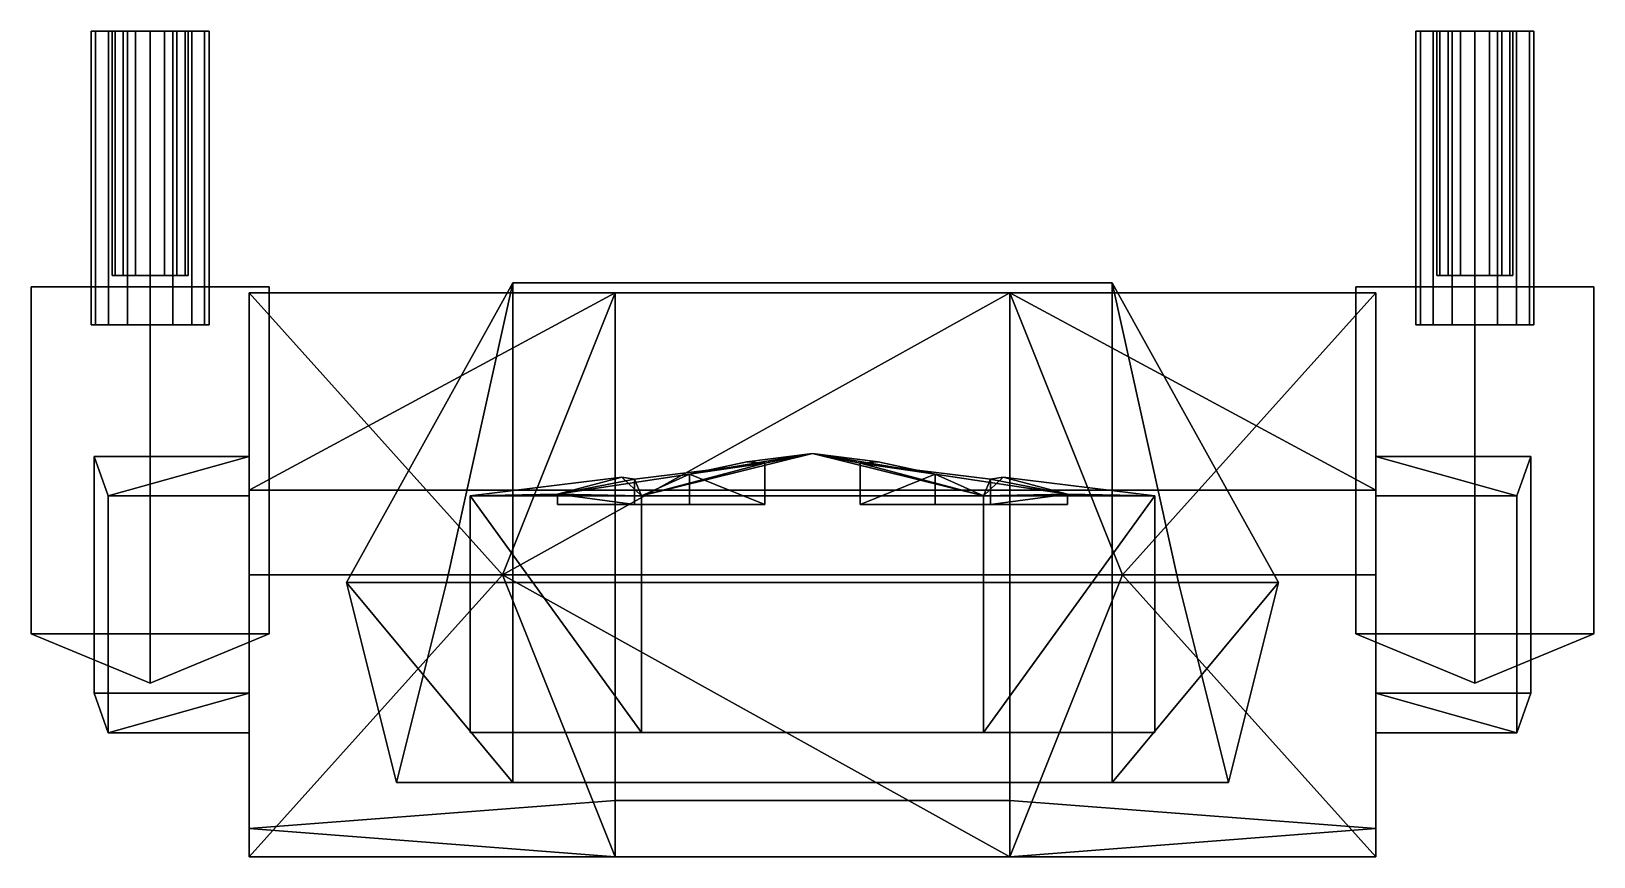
# Model space of a CAD drawing. Extents: x -3.88 to 3.88, y -2.05 to 2.05.
import ezdxf

# ---------------------------------------------------------------- set-up
doc = ezdxf.new("R2010")
doc.units = 0
for name, color, linetype in [('Cube1', 15, 'CONTINUOUS'), ('Cube2', 15, 'CONTINUOUS'), ('Cylinder', 15, 'CONTINUOUS'), ('Cylinder1', 15, 'CONTINUOUS'), ('Cylinder2', 15, 'CONTINUOUS'), ('Cylinder4', 15, 'CONTINUOUS'), ('Cylinder6', 15, 'CONTINUOUS'), ('LowerBody', 15, 'CONTINUOUS'), ('RUArm', 15, 'CONTINUOUS')]:
    doc.layers.add(name, color=color, linetype=linetype)

msp = doc.modelspace()

# ---------------------------------------------------------------- linework, layer by layer
at = {"layer": 'Cube1', "color": 0}
for points in [[(-2.800579, -0.649972, -0.087523), (-2.800578, 0.750323, 0.271178), (-2.800579, -0.229881, 0.983697)], [(-0.980193, 0.750323, 0.271181), (-2.800579, -0.229881, 0.983697), (-2.800578, 0.750323, 0.271178)], [(-2.800579, -0.229881, 0.983697), (-0.980193, 0.750323, 0.271181), (-0.980194, -0.229881, 0.563614)], [(-2.800578, 0.750323, 0.271178), (-2.800579, -0.649972, -0.087523), (-1.540313, -0.649969, -1.104392)], [(-0.980193, 0.750323, 0.271181), (-2.800578, 0.750323, 0.271178), (-1.540313, -0.649969, -1.104392)], [(0.980222, 0.750323, 0.271185), (-0.980193, 0.750323, 0.271181), (-1.540313, -0.649969, -1.104392)], [(1.54034, -0.64997, -1.104386), (0.980222, 0.750323, 0.271185), (-1.540313, -0.649969, -1.104392)], [(0.980221, -0.229881, 0.563618), (-0.980194, -0.229881, 0.563614), (-0.980193, 0.750323, 0.271181), (0.980222, 0.750323, 0.271185)], [(0.980222, 0.750323, 0.271185), (2.800606, -0.229881, 0.983708), (0.980221, -0.229881, 0.563618)], [(2.800606, -0.229881, 0.983708), (0.980222, 0.750323, 0.271185), (2.800607, 0.750323, 0.271189)], [(2.800607, 0.750323, 0.271189), (0.980222, 0.750323, 0.271185), (1.54034, -0.64997, -1.104386)], [(1.54034, -0.64997, -1.104386), (2.800606, -0.64997, -0.087512), (2.800607, 0.750323, 0.271189)], [(2.800606, -0.64997, -0.087512), (2.800606, -0.229881, 0.983708), (2.800607, 0.750323, 0.271189)], [(-2.80058, -1.910236, 0.983697), (-2.800579, -0.649972, -0.087523), (-2.800579, -0.229881, 0.983697)], [(-0.980194, -0.229881, 0.563614), (-0.980195, -1.770207, 0.349459), (-2.80058, -1.910236, 0.983697), (-2.800579, -0.229881, 0.983697)], [(-0.980195, -1.770207, 0.349459), (-0.980194, -0.229881, 0.563614), (0.980221, -0.229881, 0.563618), (0.98022, -1.770207, 0.349463)], [(0.980221, -0.229881, 0.563618), (2.800606, -0.229881, 0.983708), (2.800605, -1.910236, 0.983708), (0.98022, -1.770207, 0.349463)], [(2.800605, -1.910236, 0.983708), (2.800606, -0.229881, 0.983708), (2.800606, -0.64997, -0.087512)], [(-1.540313, -0.649969, -1.104392), (-2.800579, -0.649972, -0.087523), (-2.80058, -2.050266, -0.41659)], [(-0.980195, -2.050266, -0.416587), (-1.540313, -0.649969, -1.104392), (-2.80058, -2.050266, -0.41659)], [(-2.80058, -2.050266, -0.41659), (-2.800579, -0.649972, -0.087523), (-2.80058, -1.910236, 0.983697)], [(0.98022, -2.050266, -0.416583), (-1.540313, -0.649969, -1.104392), (-0.980195, -2.050266, -0.416587)], [(1.54034, -0.64997, -1.104386), (-1.540313, -0.649969, -1.104392), (0.98022, -2.050266, -0.416583)], [(2.800605, -2.050266, -0.41658), (1.54034, -0.64997, -1.104386), (0.98022, -2.050266, -0.416583)], [(2.800605, -2.050266, -0.41658), (2.800606, -0.64997, -0.087512), (1.54034, -0.64997, -1.104386)], [(2.800605, -2.050266, -0.41658), (2.800605, -1.910236, 0.983708), (2.800606, -0.64997, -0.087512)], [(-0.980195, -1.770207, 0.349459), (-0.980195, -2.050266, -0.416587), (-2.80058, -1.910236, 0.983697)], [(-0.980195, -1.770207, 0.349459), (0.98022, -1.770207, 0.349463), (0.98022, -2.050266, -0.416583), (-0.980195, -2.050266, -0.416587)], [(0.98022, -1.770207, 0.349463), (2.800605, -1.910236, 0.983708), (0.98022, -2.050266, -0.416583)], [(-2.80058, -2.050266, -0.41659), (-2.80058, -1.910236, 0.983697), (-0.980195, -2.050266, -0.416587)], [(2.800605, -2.050266, -0.41658), (0.98022, -2.050266, -0.416583), (2.800605, -1.910236, 0.983708)]]:
    msp.add_3dface(points, dxfattribs=at)
at = {"layer": 'Cube2', "color": 0}
for points in [[(-2.800581, -0.061856, -1.389811), (-3.570744, -0.061856, -1.389812), (-3.570744, -1.238106, -1.389812), (-2.800581, -1.238106, -1.389811)], [(-3.570744, -0.061856, -1.389812), (-2.800581, -0.061856, -1.389811), (-3.500729, -0.257898, 0.352584)], [(-3.500729, -0.257898, 0.352584), (-3.50073, -1.434148, 0.352584), (-3.570744, -1.238106, -1.389812), (-3.570744, -0.061856, -1.389812)], [(-2.800581, -0.257898, 1.193742), (-3.500729, -0.257898, 0.352584), (-2.800581, -0.061856, -1.389811)], [(-2.800581, -1.434148, 1.193743), (-2.800581, -0.257898, 1.193742), (-2.800581, -0.061856, -1.389811), (-2.800581, -1.238106, -1.389811)], [(-2.800581, -1.434148, 1.193743), (-3.50073, -1.434148, 0.352584), (-3.500729, -0.257898, 0.352584), (-2.800581, -0.257898, 1.193742)], [(-2.800581, -1.238106, -1.389811), (-3.570744, -1.238106, -1.389812), (-3.50073, -1.434148, 0.352584)], [(-3.50073, -1.434148, 0.352584), (-2.800581, -1.434148, 1.193743), (-2.800581, -1.238106, -1.389811)]]:
    msp.add_3dface(points, dxfattribs=at)
at = {"layer": 'Cylinder', "color": 0}
for points in [[(-0.850729, -0.257313, 0.563616), (0.850758, -0.257313, 0.563619), (0.000014, -0.047844, 0.780664)], [(0.850758, -0.257313, 1.550859), (-0.850729, -0.257313, 1.550855), (0.000014, -0.047844, 0.780664)], [(-1.701466, -1.432505, 0.773659), (-0.85073, -1.432508, 0.416585), (-0.850729, -0.257313, 0.563616), (-1.701473, -0.257312, 0.983719)], [(-0.850729, -0.257313, 1.550855), (-0.85073, -1.432509, 1.715596), (-1.701473, -0.257312, 0.983719)], [(-1.701466, -1.432505, 0.773659), (-1.701473, -0.257312, 0.983719), (-0.85073, -1.432509, 1.715596)], [(-0.85073, -1.432508, 0.416585), (0.850757, -1.432508, 0.416589), (0.850758, -0.257313, 0.563619), (-0.850729, -0.257313, 0.563616)], [(0.850757, -1.43251, 1.7156), (-0.85073, -1.432509, 1.715596), (-0.850729, -0.257313, 1.550855), (0.850758, -0.257313, 1.550859)], [(0.850757, -1.432508, 0.416589), (1.701501, -1.432508, 0.773665), (1.701501, -0.257313, 0.983725), (0.850758, -0.257313, 0.563619)], [(0.850758, -0.257313, 1.550859), (1.701501, -0.257313, 0.983725), (0.850757, -1.43251, 1.7156)], [(1.701501, -1.432508, 0.773665), (0.850757, -1.43251, 1.7156), (1.701501, -0.257313, 0.983725)], [(-1.701466, -1.432505, 0.773659), (1.701501, -1.432508, 0.773665), (-0.85073, -1.432508, 0.416585)], [(0.850757, -1.43251, 1.7156), (1.701501, -1.432508, 0.773665), (-1.701466, -1.432505, 0.773659)], [(-0.85073, -1.432509, 1.715596), (0.850757, -1.43251, 1.7156), (-1.701466, -1.432505, 0.773659)], [(1.701501, -1.432508, 0.773665), (0.850757, -1.432508, 0.416589), (-0.85073, -1.432508, 0.416585)]]:
    msp.add_3dface(points, dxfattribs=at)
at = {"layer": 'Cylinder', "color": 4}
for points in [[(0.000014, -0.047844, 0.780664), (-0.236965, -0.095273, 0.753418), (-0.850729, -0.257313, 0.563616)], [(-0.850729, -0.257313, 1.550855), (-0.610629, -0.150333, 1.027916), (0.000014, -0.047844, 0.780664)], [(-0.610629, -0.150333, 1.027916), (-0.327213, -0.088129, 0.819715), (0.000014, -0.047844, 0.780664)], [(-0.327213, -0.088129, 0.819715), (-0.236965, -0.095273, 0.753418), (0.000014, -0.047844, 0.780664)], [(-0.850729, -0.257313, 1.550855), (-1.267537, -0.248845, 1.218937), (-0.610629, -0.150333, 1.027916)], [(-1.267537, -0.299946, 1.218937), (-0.610629, -0.299946, 1.027916), (-0.610629, -0.150333, 1.027916), (-1.267537, -0.248845, 1.218937)], [(-0.885307, -0.175499, 0.829548), (-0.850729, -0.257313, 0.563616), (-0.236965, -0.095273, 0.753418)], [(-0.236966, -0.299946, 0.753418), (-0.885307, -0.299946, 0.829548), (-0.885307, -0.175499, 0.829548), (-0.236965, -0.095273, 0.753418)], [(-0.327213, -0.088129, 0.819715), (-0.610629, -0.150333, 1.027916), (-0.236965, -0.095273, 0.753418)], [(-0.236965, -0.095273, 0.753418), (-0.610629, -0.150333, 1.027916), (-0.236966, -0.299946, 0.753418)], [(-0.610629, -0.150333, 1.027916), (-0.610629, -0.299946, 1.027916), (-0.236966, -0.299946, 0.753418)], [(0.326876, -0.088084, 0.819673), (0.236688, -0.095224, 0.753419), (0.610352, -0.150301, 1.027919)], [(0.88503, -0.299946, 0.829552), (0.236688, -0.299946, 0.753419), (0.236688, -0.095224, 0.753419), (0.88503, -0.175449, 0.829552)], [(0.236688, -0.095224, 0.753419), (0.236688, -0.299946, 0.753419), (0.610352, -0.150301, 1.027919)], [(0.610352, -0.150301, 1.027919), (0.236688, -0.299946, 0.753419), (0.610351, -0.299946, 1.027919)], [(0.610351, -0.299946, 1.027919), (1.267259, -0.299946, 1.218942), (1.267259, -0.248813, 1.218942), (0.610352, -0.150301, 1.027919)], [(-1.701473, -0.257312, 0.983719), (-0.850729, -0.257313, 0.563616), (-0.948427, -0.164606, 0.893851)], [(-1.267537, -0.248845, 1.218937), (-1.701473, -0.257312, 0.983719), (-0.948427, -0.164606, 0.893851)], [(-0.948427, -0.164606, 0.893851), (-0.885307, -0.175499, 0.829548), (-1.267537, -0.248845, 1.218937)], [(-0.885307, -0.175499, 0.829548), (-0.885307, -0.299946, 0.829548), (-1.267537, -0.248845, 1.218937)], [(-0.948427, -0.164606, 0.893851), (-0.850729, -0.257313, 0.563616), (-0.885307, -0.175499, 0.829548)], [(0.948109, -0.164563, 0.893813), (1.267259, -0.248813, 1.218942), (0.88503, -0.175449, 0.829552)], [(0.88503, -0.175449, 0.829552), (1.267259, -0.248813, 1.218942), (0.88503, -0.299946, 0.829552)], [(-0.850729, -0.257313, 1.550855), (-1.701473, -0.257312, 0.983719), (-1.267537, -0.248845, 1.218937)], [(-1.267537, -0.248845, 1.218937), (-0.885307, -0.299946, 0.829548), (-1.267537, -0.299946, 1.218937)], [(1.267259, -0.248813, 1.218942), (1.267259, -0.299946, 1.218942), (0.88503, -0.299946, 0.829552)]]:
    msp.add_3dface(points, dxfattribs=at)
at = {"layer": 'Cylinder', "color": 1}
for points in [[(0.610352, -0.150301, 1.027919), (0.000014, -0.047844, 0.780664), (0.326876, -0.088084, 0.819673)], [(0.850758, -0.257313, 1.550859), (0.000014, -0.047844, 0.780664), (0.610352, -0.150301, 1.027919)], [(0.000014, -0.047844, 0.780664), (0.850758, -0.257313, 0.563619), (0.236688, -0.095224, 0.753419)], [(0.326876, -0.088084, 0.819673), (0.000014, -0.047844, 0.780664), (0.236688, -0.095224, 0.753419)], [(0.88503, -0.175449, 0.829552), (0.236688, -0.095224, 0.753419), (0.850758, -0.257313, 0.563619)], [(0.850758, -0.257313, 1.550859), (0.610352, -0.150301, 1.027919), (1.267259, -0.248813, 1.218942)], [(0.948109, -0.164563, 0.893813), (0.88503, -0.175449, 0.829552), (0.850758, -0.257313, 0.563619)], [(1.701501, -0.257313, 0.983725), (0.948109, -0.164563, 0.893813), (0.850758, -0.257313, 0.563619)], [(1.267259, -0.248813, 1.218942), (0.948109, -0.164563, 0.893813), (1.701501, -0.257313, 0.983725)], [(0.850758, -0.257313, 1.550859), (1.267259, -0.248813, 1.218942), (1.701501, -0.257313, 0.983725)]]:
    msp.add_3dface(points, dxfattribs=at)
at = {"layer": 'Cylinder', "color": 3}
msp.add_3dface([(-0.610629, -0.299946, 1.027916), (-1.267537, -0.299946, 1.218937), (-0.885307, -0.299946, 0.829548), (-0.236966, -0.299946, 0.753418)], dxfattribs=at)
at = {"layer": 'Cylinder', "color": 2}
msp.add_3dface([(1.267259, -0.299946, 1.218942), (0.610351, -0.299946, 1.027919), (0.236688, -0.299946, 0.753419), (0.88503, -0.299946, 0.829552)], dxfattribs=at)
at = {"layer": 'Cylinder1', "color": 0}
for points in [[(-3.883737, -0.942531, -1.389791), (-3.883736, 0.780574, -1.389791), (-2.700484, 0.780575, -1.389789), (-2.700485, -0.942531, -1.389789)], [(-3.292115, -1.187278, -2.187987), (-3.292107, 0.780573, -2.383995), (-3.883736, 0.780574, -1.389791), (-3.883737, -0.942531, -1.389791)], [(-3.292107, 0.780573, -2.383995), (-2.700484, 0.780575, -1.389789), (-3.883736, 0.780574, -1.389791)], [(-2.700485, -0.942531, -1.389789), (-2.700484, 0.780575, -1.389789), (-3.292107, 0.780573, -2.383995), (-3.292115, -1.187278, -2.187987)], [(-3.883737, -0.942531, -1.389791), (-2.700485, -0.942531, -1.389789), (-3.292115, -1.187278, -2.187987)]]:
    msp.add_3dface(points, dxfattribs=at)
at = {"layer": 'Cylinder2', "color": 0}
for points in [[(2.700485, -0.942523, -1.389779), (2.700488, 0.780576, -1.38977), (3.88374, 0.780578, -1.389768), (3.883736, -0.942523, -1.389777)], [(3.292106, -1.18727, -2.187975), (3.292117, 0.780576, -2.383974), (2.700488, 0.780576, -1.38977), (2.700485, -0.942523, -1.389779)], [(3.292117, 0.780576, -2.383974), (3.88374, 0.780578, -1.389768), (2.700488, 0.780576, -1.38977)], [(3.883736, -0.942523, -1.389777), (3.88374, 0.780578, -1.389768), (3.292117, 0.780576, -2.383974), (3.292106, -1.18727, -2.187975)], [(2.700485, -0.942523, -1.389779), (3.883736, -0.942523, -1.389777), (3.292106, -1.18727, -2.187975)]]:
    msp.add_3dface(points, dxfattribs=at)
at = {"layer": 'Cylinder4', "color": 0}
for points in [[(3.021865, 2.050266, -1.85097), (2.99954, 2.050266, -1.738733), (2.999541, 0.591435, -1.738733), (3.021866, 0.591435, -1.850969)], [(2.99954, 2.050266, -1.738733), (3.021865, 2.050266, -1.626497), (3.021866, 0.591435, -1.626497), (2.999541, 0.591435, -1.738733)], [(2.99954, 2.050266, -1.738733), (3.021865, 2.050266, -1.85097), (3.118638, 2.050266, -1.810885)], [(3.104286, 2.050266, -1.738733), (2.99954, 2.050266, -1.738733), (3.118638, 2.050266, -1.810885)], [(3.118638, 2.050266, -1.666581), (2.99954, 2.050266, -1.738733), (3.104286, 2.050266, -1.738733)], [(3.021865, 2.050266, -1.626497), (2.99954, 2.050266, -1.738733), (3.118638, 2.050266, -1.666581)], [(3.085442, 2.050266, -1.946119), (3.021865, 2.050266, -1.85097), (3.021866, 0.591435, -1.850969), (3.085442, 0.591435, -1.946119)], [(3.021865, 2.050266, -1.626497), (3.085442, 2.050266, -1.531347), (3.085442, 0.591435, -1.531348), (3.021866, 0.591435, -1.626497)], [(3.021865, 2.050266, -1.85097), (3.085442, 2.050266, -1.946119), (3.159508, 2.050266, -1.872053)], [(3.118638, 2.050266, -1.810885), (3.021865, 2.050266, -1.85097), (3.159508, 2.050266, -1.872053)], [(3.159508, 2.050266, -1.605414), (3.021865, 2.050266, -1.626497), (3.118638, 2.050266, -1.666581)], [(3.220676, 2.050266, -1.564543), (3.021865, 2.050266, -1.626497), (3.159508, 2.050266, -1.605414)], [(3.085442, 2.050266, -1.531347), (3.021865, 2.050266, -1.626497), (3.220676, 2.050266, -1.564543)], [(3.180592, 2.050266, -2.009696), (3.085442, 2.050266, -1.946119), (3.085442, 0.591435, -1.946119), (3.180592, 0.591435, -2.009695)], [(3.085442, 2.050266, -1.531347), (3.180592, 2.050266, -1.46777), (3.180592, 0.591435, -1.467771), (3.085442, 0.591435, -1.531348)], [(3.220676, 2.050266, -1.912924), (3.085442, 2.050266, -1.946119), (3.292828, 2.050266, -1.927276)], [(3.159508, 2.050266, -1.872053), (3.085442, 2.050266, -1.946119), (3.220676, 2.050266, -1.912924)], [(3.085442, 2.050266, -1.531347), (3.220676, 2.050266, -1.564543), (3.292828, 2.050266, -1.550191)], [(3.500214, 2.050266, -1.531347), (3.085442, 2.050266, -1.531347), (3.292828, 2.050266, -1.550191)], [(3.180592, 2.050266, -1.46777), (3.085442, 2.050266, -1.531347), (3.500214, 2.050266, -1.531347)], [(3.085442, 2.050266, -1.946119), (3.180592, 2.050266, -2.009696), (3.405065, 2.050266, -2.009696)], [(3.500214, 2.050266, -1.946119), (3.085442, 2.050266, -1.946119), (3.405065, 2.050266, -2.009696)], [(3.292828, 2.050266, -1.927276), (3.085442, 2.050266, -1.946119), (3.500214, 2.050266, -1.946119)], [(3.292828, 2.050266, -2.032022), (3.180592, 2.050266, -2.009696), (3.180592, 0.591435, -2.009695), (3.292828, 0.591435, -2.03202)], [(3.180592, 2.050266, -1.46777), (3.292828, 2.050266, -1.445445), (3.292828, 0.591435, -1.445446), (3.180592, 0.591435, -1.467771)], [(3.405065, 2.050266, -1.46777), (3.180592, 2.050266, -1.46777), (3.500214, 2.050266, -1.531347)], [(3.292828, 2.050266, -1.445445), (3.180592, 2.050266, -1.46777), (3.405065, 2.050266, -1.46777)], [(3.405065, 2.050266, -2.009696), (3.180592, 2.050266, -2.009696), (3.292828, 2.050266, -2.032022)], [(3.405065, 2.050266, -2.009696), (3.292828, 2.050266, -2.032022), (3.292828, 0.591435, -2.03202), (3.405064, 0.591435, -2.009695)], [(3.292828, 2.050266, -1.445445), (3.405065, 2.050266, -1.46777), (3.405064, 0.591435, -1.467771), (3.292828, 0.591435, -1.445446)], [(3.36498, 2.050266, -1.912924), (3.292828, 2.050266, -1.927276), (3.500214, 2.050266, -1.946119)], [(3.500214, 2.050266, -1.531347), (3.292828, 2.050266, -1.550191), (3.36498, 2.050266, -1.564543)], [(3.426148, 2.050266, -1.872053), (3.36498, 2.050266, -1.912924), (3.500214, 2.050266, -1.946119)], [(3.36498, 2.050266, -1.564543), (3.426148, 2.050266, -1.605414), (3.563791, 2.050266, -1.626497)], [(3.500214, 2.050266, -1.531347), (3.36498, 2.050266, -1.564543), (3.563791, 2.050266, -1.626497)], [(3.500214, 2.050266, -1.946119), (3.405065, 2.050266, -2.009696), (3.405064, 0.591435, -2.009695), (3.500214, 0.591435, -1.946119)], [(3.405065, 2.050266, -1.46777), (3.500214, 2.050266, -1.531347), (3.500214, 0.591435, -1.531348), (3.405064, 0.591435, -1.467771)], [(3.563791, 2.050266, -1.85097), (3.426148, 2.050266, -1.872053), (3.500214, 2.050266, -1.946119)], [(3.467019, 2.050266, -1.810885), (3.426148, 2.050266, -1.872053), (3.563791, 2.050266, -1.85097)], [(3.426148, 2.050266, -1.605414), (3.467019, 2.050266, -1.666581), (3.563791, 2.050266, -1.626497)], [(3.48137, 2.050266, -1.738733), (3.467019, 2.050266, -1.810885), (3.563791, 2.050266, -1.85097)], [(3.467019, 2.050266, -1.666581), (3.48137, 2.050266, -1.738733), (3.586116, 2.050266, -1.738733)], [(3.563791, 2.050266, -1.626497), (3.467019, 2.050266, -1.666581), (3.586116, 2.050266, -1.738733)], [(3.586116, 2.050266, -1.738733), (3.48137, 2.050266, -1.738733), (3.563791, 2.050266, -1.85097)], [(3.563791, 2.050266, -1.85097), (3.500214, 2.050266, -1.946119), (3.500214, 0.591435, -1.946119), (3.56379, 0.591435, -1.850969)], [(3.500214, 2.050266, -1.531347), (3.563791, 2.050266, -1.626497), (3.56379, 0.591435, -1.626497), (3.500214, 0.591435, -1.531348)], [(3.586116, 2.050266, -1.738733), (3.563791, 2.050266, -1.85097), (3.56379, 0.591435, -1.850969), (3.586116, 0.591435, -1.738733)], [(3.563791, 2.050266, -1.626497), (3.586116, 2.050266, -1.738733), (3.586116, 0.591435, -1.738733), (3.56379, 0.591435, -1.626497)], [(2.999541, 0.591435, -1.738733), (3.56379, 0.591435, -1.850969), (3.021866, 0.591435, -1.850969)], [(3.586116, 0.591435, -1.738733), (3.56379, 0.591435, -1.850969), (2.999541, 0.591435, -1.738733)], [(3.56379, 0.591435, -1.626497), (3.586116, 0.591435, -1.738733), (2.999541, 0.591435, -1.738733)], [(3.021866, 0.591435, -1.626497), (3.56379, 0.591435, -1.626497), (2.999541, 0.591435, -1.738733)], [(3.021866, 0.591435, -1.850969), (3.56379, 0.591435, -1.850969), (3.085442, 0.591435, -1.946119)], [(3.500214, 0.591435, -1.531348), (3.56379, 0.591435, -1.626497), (3.021866, 0.591435, -1.626497)], [(3.085442, 0.591435, -1.531348), (3.500214, 0.591435, -1.531348), (3.021866, 0.591435, -1.626497)], [(3.085442, 0.591435, -1.946119), (3.500214, 0.591435, -1.946119), (3.180592, 0.591435, -2.009695)], [(3.56379, 0.591435, -1.850969), (3.500214, 0.591435, -1.946119), (3.085442, 0.591435, -1.946119)], [(3.405064, 0.591435, -1.467771), (3.500214, 0.591435, -1.531348), (3.085442, 0.591435, -1.531348)], [(3.180592, 0.591435, -1.467771), (3.405064, 0.591435, -1.467771), (3.085442, 0.591435, -1.531348)], [(3.180592, 0.591435, -2.009695), (3.405064, 0.591435, -2.009695), (3.292828, 0.591435, -2.03202)], [(3.500214, 0.591435, -1.946119), (3.405064, 0.591435, -2.009695), (3.180592, 0.591435, -2.009695)], [(3.292828, 0.591435, -1.445446), (3.405064, 0.591435, -1.467771), (3.180592, 0.591435, -1.467771)]]:
    msp.add_3dface(points, dxfattribs=at)
at = {"layer": 'Cylinder4', "color": 1}
for points in [[(3.104287, 0.837337, -1.738733), (3.118639, 0.837337, -1.666581), (3.118638, 2.050266, -1.666581), (3.104286, 2.050266, -1.738733)], [(3.118639, 0.837337, -1.810885), (3.104287, 0.837337, -1.738733), (3.104286, 2.050266, -1.738733), (3.118638, 2.050266, -1.810885)], [(3.118639, 0.837337, -1.666581), (3.159509, 0.837337, -1.605413), (3.159508, 2.050266, -1.605414), (3.118638, 2.050266, -1.666581)], [(3.159509, 0.837337, -1.872053), (3.118639, 0.837337, -1.810885), (3.118638, 2.050266, -1.810885), (3.159508, 2.050266, -1.872053)], [(3.159509, 0.837337, -1.605413), (3.220676, 0.837337, -1.564542), (3.220676, 2.050266, -1.564543), (3.159508, 2.050266, -1.605414)], [(3.220676, 0.837337, -1.912924), (3.159509, 0.837337, -1.872053), (3.159508, 2.050266, -1.872053), (3.220676, 2.050266, -1.912924)], [(3.220676, 0.837337, -1.564542), (3.292828, 0.837337, -1.55019), (3.292828, 2.050266, -1.550191), (3.220676, 2.050266, -1.564543)], [(3.292828, 0.837337, -1.927276), (3.220676, 0.837337, -1.912924), (3.220676, 2.050266, -1.912924), (3.292828, 2.050266, -1.927276)], [(3.292828, 0.837337, -1.55019), (3.36498, 0.837337, -1.564542), (3.36498, 2.050266, -1.564543), (3.292828, 2.050266, -1.550191)], [(3.36498, 0.837337, -1.912924), (3.292828, 0.837337, -1.927276), (3.292828, 2.050266, -1.927276), (3.36498, 2.050266, -1.912924)], [(3.36498, 0.837337, -1.564542), (3.426147, 0.837337, -1.605413), (3.426148, 2.050266, -1.605414), (3.36498, 2.050266, -1.564543)], [(3.426147, 0.837337, -1.872053), (3.36498, 0.837337, -1.912924), (3.36498, 2.050266, -1.912924), (3.426148, 2.050266, -1.872053)], [(3.426147, 0.837337, -1.605413), (3.467017, 0.837337, -1.666581), (3.467019, 2.050266, -1.666581), (3.426148, 2.050266, -1.605414)], [(3.467017, 0.837337, -1.810885), (3.426147, 0.837337, -1.872053), (3.426148, 2.050266, -1.872053), (3.467019, 2.050266, -1.810885)], [(3.467017, 0.837337, -1.666581), (3.481369, 0.837337, -1.738733), (3.48137, 2.050266, -1.738733), (3.467019, 2.050266, -1.666581)], [(3.481369, 0.837337, -1.738733), (3.467017, 0.837337, -1.810885), (3.467019, 2.050266, -1.810885), (3.48137, 2.050266, -1.738733)], [(3.104287, 0.837337, -1.738733), (3.118639, 0.837337, -1.810885), (3.467017, 0.837337, -1.810885)], [(3.481369, 0.837337, -1.738733), (3.104287, 0.837337, -1.738733), (3.467017, 0.837337, -1.810885)], [(3.118639, 0.837337, -1.666581), (3.104287, 0.837337, -1.738733), (3.481369, 0.837337, -1.738733)], [(3.118639, 0.837337, -1.810885), (3.159509, 0.837337, -1.872053), (3.426147, 0.837337, -1.872053)], [(3.467017, 0.837337, -1.810885), (3.118639, 0.837337, -1.810885), (3.426147, 0.837337, -1.872053)], [(3.467017, 0.837337, -1.666581), (3.118639, 0.837337, -1.666581), (3.481369, 0.837337, -1.738733)], [(3.159509, 0.837337, -1.605413), (3.118639, 0.837337, -1.666581), (3.467017, 0.837337, -1.666581)], [(3.159509, 0.837337, -1.872053), (3.220676, 0.837337, -1.912924), (3.36498, 0.837337, -1.912924)], [(3.426147, 0.837337, -1.872053), (3.159509, 0.837337, -1.872053), (3.36498, 0.837337, -1.912924)], [(3.426147, 0.837337, -1.605413), (3.159509, 0.837337, -1.605413), (3.467017, 0.837337, -1.666581)], [(3.220676, 0.837337, -1.564542), (3.159509, 0.837337, -1.605413), (3.426147, 0.837337, -1.605413)], [(3.36498, 0.837337, -1.912924), (3.220676, 0.837337, -1.912924), (3.292828, 0.837337, -1.927276)], [(3.36498, 0.837337, -1.564542), (3.220676, 0.837337, -1.564542), (3.426147, 0.837337, -1.605413)], [(3.292828, 0.837337, -1.55019), (3.220676, 0.837337, -1.564542), (3.36498, 0.837337, -1.564542)]]:
    msp.add_3dface(points, dxfattribs=at)
at = {"layer": 'Cylinder6', "color": 0}
for points in [[(-3.563791, 2.050265, -1.85097), (-3.586116, 2.050265, -1.738733), (-3.586116, 0.591435, -1.738733), (-3.56379, 0.591435, -1.850969)], [(-3.586116, 2.050265, -1.738733), (-3.563791, 2.050265, -1.626497), (-3.56379, 0.591435, -1.626497), (-3.586116, 0.591435, -1.738733)], [(-3.586116, 2.050265, -1.738733), (-3.563791, 2.050265, -1.85097), (-3.467019, 2.050265, -1.810885)], [(-3.48137, 2.050265, -1.738733), (-3.586116, 2.050265, -1.738733), (-3.467019, 2.050265, -1.810885)], [(-3.467019, 2.050265, -1.666581), (-3.586116, 2.050265, -1.738733), (-3.48137, 2.050265, -1.738733)], [(-3.563791, 2.050265, -1.626497), (-3.586116, 2.050265, -1.738733), (-3.467019, 2.050265, -1.666581)], [(-3.500214, 2.050265, -1.946119), (-3.563791, 2.050265, -1.85097), (-3.56379, 0.591435, -1.850969), (-3.500214, 0.591435, -1.946119)], [(-3.563791, 2.050265, -1.626497), (-3.500214, 2.050265, -1.531347), (-3.500214, 0.591435, -1.531348), (-3.56379, 0.591435, -1.626497)], [(-3.563791, 2.050265, -1.85097), (-3.500214, 2.050265, -1.946119), (-3.426148, 2.050265, -1.872053)], [(-3.467019, 2.050265, -1.810885), (-3.563791, 2.050265, -1.85097), (-3.426148, 2.050265, -1.872053)], [(-3.426148, 2.050265, -1.605414), (-3.563791, 2.050265, -1.626497), (-3.467019, 2.050265, -1.666581)], [(-3.36498, 2.050265, -1.564543), (-3.563791, 2.050265, -1.626497), (-3.426148, 2.050265, -1.605414)], [(-3.500214, 2.050265, -1.531347), (-3.563791, 2.050265, -1.626497), (-3.36498, 2.050265, -1.564543)], [(-3.405065, 2.050265, -2.009696), (-3.500214, 2.050265, -1.946119), (-3.500214, 0.591435, -1.946119), (-3.405064, 0.591435, -2.009695)], [(-3.500214, 2.050265, -1.531347), (-3.405065, 2.050265, -1.46777), (-3.405064, 0.591435, -1.467771), (-3.500214, 0.591435, -1.531348)], [(-3.36498, 2.050265, -1.912924), (-3.500214, 2.050265, -1.946119), (-3.292828, 2.050265, -1.927276)], [(-3.426148, 2.050265, -1.872053), (-3.500214, 2.050265, -1.946119), (-3.36498, 2.050265, -1.912924)], [(-3.500214, 2.050265, -1.531347), (-3.36498, 2.050265, -1.564543), (-3.292828, 2.050265, -1.550191)], [(-3.085442, 2.050265, -1.531347), (-3.500214, 2.050265, -1.531347), (-3.292828, 2.050265, -1.550191)], [(-3.405065, 2.050265, -1.46777), (-3.500214, 2.050265, -1.531347), (-3.085442, 2.050265, -1.531347)], [(-3.500214, 2.050265, -1.946119), (-3.405065, 2.050265, -2.009696), (-3.180592, 2.050265, -2.009696)], [(-3.085442, 2.050265, -1.946119), (-3.500214, 2.050265, -1.946119), (-3.180592, 2.050265, -2.009696)], [(-3.292828, 2.050265, -1.927276), (-3.500214, 2.050265, -1.946119), (-3.085442, 2.050265, -1.946119)], [(-3.292828, 2.050265, -2.032022), (-3.405065, 2.050265, -2.009696), (-3.405064, 0.591435, -2.009695), (-3.292828, 0.591435, -2.03202)], [(-3.405065, 2.050265, -1.46777), (-3.292828, 2.050265, -1.445445), (-3.292828, 0.591435, -1.445446), (-3.405064, 0.591435, -1.467771)], [(-3.180592, 2.050265, -1.46777), (-3.405065, 2.050265, -1.46777), (-3.085442, 2.050265, -1.531347)], [(-3.292828, 2.050265, -1.445445), (-3.405065, 2.050265, -1.46777), (-3.180592, 2.050265, -1.46777)], [(-3.180592, 2.050265, -2.009696), (-3.405065, 2.050265, -2.009696), (-3.292828, 2.050265, -2.032022)], [(-3.180592, 2.050265, -2.009696), (-3.292828, 2.050265, -2.032022), (-3.292828, 0.591435, -2.03202), (-3.180592, 0.591435, -2.009695)], [(-3.292828, 2.050265, -1.445445), (-3.180592, 2.050265, -1.46777), (-3.180592, 0.591435, -1.467771), (-3.292828, 0.591435, -1.445446)], [(-3.220676, 2.050265, -1.912924), (-3.292828, 2.050265, -1.927276), (-3.085442, 2.050265, -1.946119)], [(-3.085442, 2.050265, -1.531347), (-3.292828, 2.050265, -1.550191), (-3.220676, 2.050265, -1.564543)], [(-3.159508, 2.050265, -1.872053), (-3.220676, 2.050265, -1.912924), (-3.085442, 2.050265, -1.946119)], [(-3.220676, 2.050265, -1.564543), (-3.159508, 2.050265, -1.605414), (-3.021865, 2.050265, -1.626497)], [(-3.085442, 2.050265, -1.531347), (-3.220676, 2.050265, -1.564543), (-3.021865, 2.050265, -1.626497)], [(-3.085442, 2.050265, -1.946119), (-3.180592, 2.050265, -2.009696), (-3.180592, 0.591435, -2.009695), (-3.085442, 0.591435, -1.946119)], [(-3.180592, 2.050265, -1.46777), (-3.085442, 2.050265, -1.531347), (-3.085442, 0.591435, -1.531348), (-3.180592, 0.591435, -1.467771)], [(-3.021865, 2.050265, -1.85097), (-3.159508, 2.050265, -1.872053), (-3.085442, 2.050265, -1.946119)], [(-3.118638, 2.050265, -1.810885), (-3.159508, 2.050265, -1.872053), (-3.021865, 2.050265, -1.85097)], [(-3.159508, 2.050265, -1.605414), (-3.118638, 2.050265, -1.666581), (-3.021865, 2.050265, -1.626497)], [(-3.104286, 2.050265, -1.738733), (-3.118638, 2.050265, -1.810885), (-3.021865, 2.050265, -1.85097)], [(-3.118638, 2.050265, -1.666581), (-3.104286, 2.050265, -1.738733), (-2.99954, 2.050265, -1.738733)], [(-3.021865, 2.050265, -1.626497), (-3.118638, 2.050265, -1.666581), (-2.99954, 2.050265, -1.738733)], [(-2.99954, 2.050265, -1.738733), (-3.104286, 2.050265, -1.738733), (-3.021865, 2.050265, -1.85097)], [(-3.021865, 2.050265, -1.85097), (-3.085442, 2.050265, -1.946119), (-3.085442, 0.591435, -1.946119), (-3.021866, 0.591435, -1.850969)], [(-3.085442, 2.050265, -1.531347), (-3.021865, 2.050265, -1.626497), (-3.021866, 0.591435, -1.626497), (-3.085442, 0.591435, -1.531348)], [(-2.99954, 2.050265, -1.738733), (-3.021865, 2.050265, -1.85097), (-3.021866, 0.591435, -1.850969), (-2.999541, 0.591435, -1.738733)], [(-3.021865, 2.050265, -1.626497), (-2.99954, 2.050265, -1.738733), (-2.999541, 0.591435, -1.738733), (-3.021866, 0.591435, -1.626497)], [(-3.586116, 0.591435, -1.738733), (-3.021866, 0.591435, -1.850969), (-3.56379, 0.591435, -1.850969)], [(-2.999541, 0.591435, -1.738733), (-3.021866, 0.591435, -1.850969), (-3.586116, 0.591435, -1.738733)], [(-3.021866, 0.591435, -1.626497), (-2.999541, 0.591435, -1.738733), (-3.586116, 0.591435, -1.738733)], [(-3.56379, 0.591435, -1.626497), (-3.021866, 0.591435, -1.626497), (-3.586116, 0.591435, -1.738733)], [(-3.56379, 0.591435, -1.850969), (-3.021866, 0.591435, -1.850969), (-3.500214, 0.591435, -1.946119)], [(-3.085442, 0.591435, -1.531348), (-3.021866, 0.591435, -1.626497), (-3.56379, 0.591435, -1.626497)], [(-3.500214, 0.591435, -1.531348), (-3.085442, 0.591435, -1.531348), (-3.56379, 0.591435, -1.626497)], [(-3.500214, 0.591435, -1.946119), (-3.085442, 0.591435, -1.946119), (-3.405064, 0.591435, -2.009695)], [(-3.021866, 0.591435, -1.850969), (-3.085442, 0.591435, -1.946119), (-3.500214, 0.591435, -1.946119)], [(-3.180592, 0.591435, -1.467771), (-3.085442, 0.591435, -1.531348), (-3.500214, 0.591435, -1.531348)], [(-3.405064, 0.591435, -1.467771), (-3.180592, 0.591435, -1.467771), (-3.500214, 0.591435, -1.531348)], [(-3.405064, 0.591435, -2.009695), (-3.180592, 0.591435, -2.009695), (-3.292828, 0.591435, -2.03202)], [(-3.085442, 0.591435, -1.946119), (-3.180592, 0.591435, -2.009695), (-3.405064, 0.591435, -2.009695)], [(-3.292828, 0.591435, -1.445446), (-3.180592, 0.591435, -1.467771), (-3.405064, 0.591435, -1.467771)]]:
    msp.add_3dface(points, dxfattribs=at)
at = {"layer": 'Cylinder6', "color": 1}
for points in [[(-3.481369, 0.837336, -1.738733), (-3.467017, 0.837336, -1.666581), (-3.467019, 2.050265, -1.666581), (-3.48137, 2.050265, -1.738733)], [(-3.467017, 0.837336, -1.810885), (-3.481369, 0.837336, -1.738733), (-3.48137, 2.050265, -1.738733), (-3.467019, 2.050265, -1.810885)], [(-3.467017, 0.837336, -1.666581), (-3.426147, 0.837336, -1.605413), (-3.426148, 2.050265, -1.605414), (-3.467019, 2.050265, -1.666581)], [(-3.426147, 0.837336, -1.872053), (-3.467017, 0.837336, -1.810885), (-3.467019, 2.050265, -1.810885), (-3.426148, 2.050265, -1.872053)], [(-3.426147, 0.837336, -1.605413), (-3.36498, 0.837336, -1.564542), (-3.36498, 2.050265, -1.564543), (-3.426148, 2.050265, -1.605414)], [(-3.36498, 0.837336, -1.912924), (-3.426147, 0.837336, -1.872053), (-3.426148, 2.050265, -1.872053), (-3.36498, 2.050265, -1.912924)], [(-3.36498, 0.837336, -1.564542), (-3.292828, 0.837336, -1.55019), (-3.292828, 2.050265, -1.550191), (-3.36498, 2.050265, -1.564543)], [(-3.292828, 0.837336, -1.927276), (-3.36498, 0.837336, -1.912924), (-3.36498, 2.050265, -1.912924), (-3.292828, 2.050265, -1.927276)], [(-3.292828, 0.837336, -1.55019), (-3.220676, 0.837336, -1.564542), (-3.220676, 2.050265, -1.564543), (-3.292828, 2.050265, -1.550191)], [(-3.220676, 0.837336, -1.912924), (-3.292828, 0.837336, -1.927276), (-3.292828, 2.050265, -1.927276), (-3.220676, 2.050265, -1.912924)], [(-3.220676, 0.837336, -1.564542), (-3.159509, 0.837336, -1.605413), (-3.159508, 2.050265, -1.605414), (-3.220676, 2.050265, -1.564543)], [(-3.159509, 0.837336, -1.872053), (-3.220676, 0.837336, -1.912924), (-3.220676, 2.050265, -1.912924), (-3.159508, 2.050265, -1.872053)], [(-3.159509, 0.837336, -1.605413), (-3.118639, 0.837336, -1.666581), (-3.118638, 2.050265, -1.666581), (-3.159508, 2.050265, -1.605414)], [(-3.118639, 0.837336, -1.810885), (-3.159509, 0.837336, -1.872053), (-3.159508, 2.050265, -1.872053), (-3.118638, 2.050265, -1.810885)], [(-3.118639, 0.837336, -1.666581), (-3.104287, 0.837336, -1.738733), (-3.104286, 2.050265, -1.738733), (-3.118638, 2.050265, -1.666581)], [(-3.104287, 0.837336, -1.738733), (-3.118639, 0.837336, -1.810885), (-3.118638, 2.050265, -1.810885), (-3.104286, 2.050265, -1.738733)], [(-3.481369, 0.837336, -1.738733), (-3.467017, 0.837336, -1.810885), (-3.118639, 0.837336, -1.810885)], [(-3.104287, 0.837336, -1.738733), (-3.481369, 0.837336, -1.738733), (-3.118639, 0.837336, -1.810885)], [(-3.467017, 0.837336, -1.666581), (-3.481369, 0.837336, -1.738733), (-3.104287, 0.837336, -1.738733)], [(-3.467017, 0.837336, -1.810885), (-3.426147, 0.837336, -1.872053), (-3.159509, 0.837336, -1.872053)], [(-3.118639, 0.837336, -1.810885), (-3.467017, 0.837336, -1.810885), (-3.159509, 0.837336, -1.872053)], [(-3.118639, 0.837336, -1.666581), (-3.467017, 0.837336, -1.666581), (-3.104287, 0.837336, -1.738733)], [(-3.426147, 0.837336, -1.605413), (-3.467017, 0.837336, -1.666581), (-3.118639, 0.837336, -1.666581)], [(-3.426147, 0.837336, -1.872053), (-3.36498, 0.837336, -1.912924), (-3.220676, 0.837336, -1.912924)], [(-3.159509, 0.837336, -1.872053), (-3.426147, 0.837336, -1.872053), (-3.220676, 0.837336, -1.912924)], [(-3.159509, 0.837336, -1.605413), (-3.426147, 0.837336, -1.605413), (-3.118639, 0.837336, -1.666581)], [(-3.36498, 0.837336, -1.564542), (-3.426147, 0.837336, -1.605413), (-3.159509, 0.837336, -1.605413)], [(-3.220676, 0.837336, -1.912924), (-3.36498, 0.837336, -1.912924), (-3.292828, 0.837336, -1.927276)], [(-3.220676, 0.837336, -1.564542), (-3.36498, 0.837336, -1.564542), (-3.159509, 0.837336, -1.605413)], [(-3.292828, 0.837336, -1.55019), (-3.36498, 0.837336, -1.564542), (-3.220676, 0.837336, -1.564542)]]:
    msp.add_3dface(points, dxfattribs=at)
at = {"layer": 'LowerBody', "color": 0}
for points in [[(-1.488927, 0.800886, -1.425138), (-2.316121, -0.688191, -0.59684), (-1.48893, -1.680908, -1.922121)], [(-1.819807, -0.688193, -0.90331), (-2.316121, -0.688191, -0.59684), (-1.488927, 0.800886, -1.425138)], [(1.819834, -0.68819, -0.903304), (-1.819807, -0.688193, -0.90331), (-1.488927, 0.800886, -1.425138), (1.488958, 0.800885, -1.425134)], [(1.488958, 0.800885, -1.425134), (-1.488927, 0.800886, -1.425138), (-1.48893, -1.680908, -1.922121), (1.488956, -1.680907, -1.922115)], [(1.488958, 0.800885, -1.425134), (1.488956, -1.680907, -1.922115), (2.316148, -0.688189, -0.596831)], [(1.488958, 0.800885, -1.425134), (2.316148, -0.688189, -0.596831), (1.819834, -0.68819, -0.903304)], [(-2.067965, -1.680907, -0.596841), (-1.48893, -1.680908, -1.922121), (-2.316121, -0.688191, -0.59684)], [(-2.067965, -1.680907, -0.596841), (-2.316121, -0.688191, -0.59684), (-1.819807, -0.688193, -0.90331)], [(2.06799, -1.680907, -0.596831), (-2.067965, -1.680907, -0.596841), (-1.819807, -0.688193, -0.90331), (1.819834, -0.68819, -0.903304)], [(2.06799, -1.680907, -0.596831), (2.316148, -0.688189, -0.596831), (1.488956, -1.680907, -1.922115)], [(1.819834, -0.68819, -0.903304), (2.316148, -0.688189, -0.596831), (2.06799, -1.680907, -0.596831)], [(-2.067965, -1.680907, -0.596841), (2.06799, -1.680907, -0.596831), (1.488956, -1.680907, -1.922115), (-1.48893, -1.680908, -1.922121)]]:
    msp.add_3dface(points, dxfattribs=at)
at = {"layer": 'RUArm', "color": 0}
for points in [[(2.800607, -1.238099, -1.3898), (2.800607, -0.061849, -1.3898), (2.800607, -0.257891, 1.193753), (2.800607, -1.43414, 1.193753)], [(2.800607, -1.238099, -1.3898), (3.57077, -1.238099, -1.389799), (3.57077, -0.061849, -1.389799), (2.800607, -0.061849, -1.3898)], [(3.500755, -0.25789, 0.352597), (2.800607, -0.061849, -1.3898), (3.57077, -0.061849, -1.389799)], [(2.800607, -0.061849, -1.3898), (3.500755, -0.25789, 0.352597), (2.800607, -0.257891, 1.193753)], [(3.57077, -0.061849, -1.389799), (3.57077, -1.238099, -1.389799), (3.500755, -1.43414, 0.352597), (3.500755, -0.25789, 0.352597)], [(2.800607, -0.257891, 1.193753), (3.500755, -0.25789, 0.352597), (3.500755, -1.43414, 0.352597), (2.800607, -1.43414, 1.193753)], [(2.800607, -1.238099, -1.3898), (2.800607, -1.43414, 1.193753), (3.500755, -1.43414, 0.352597)], [(3.500755, -1.43414, 0.352597), (3.57077, -1.238099, -1.389799), (2.800607, -1.238099, -1.3898)]]:
    msp.add_3dface(points, dxfattribs=at)

doc.saveas('drawing.dxf')
